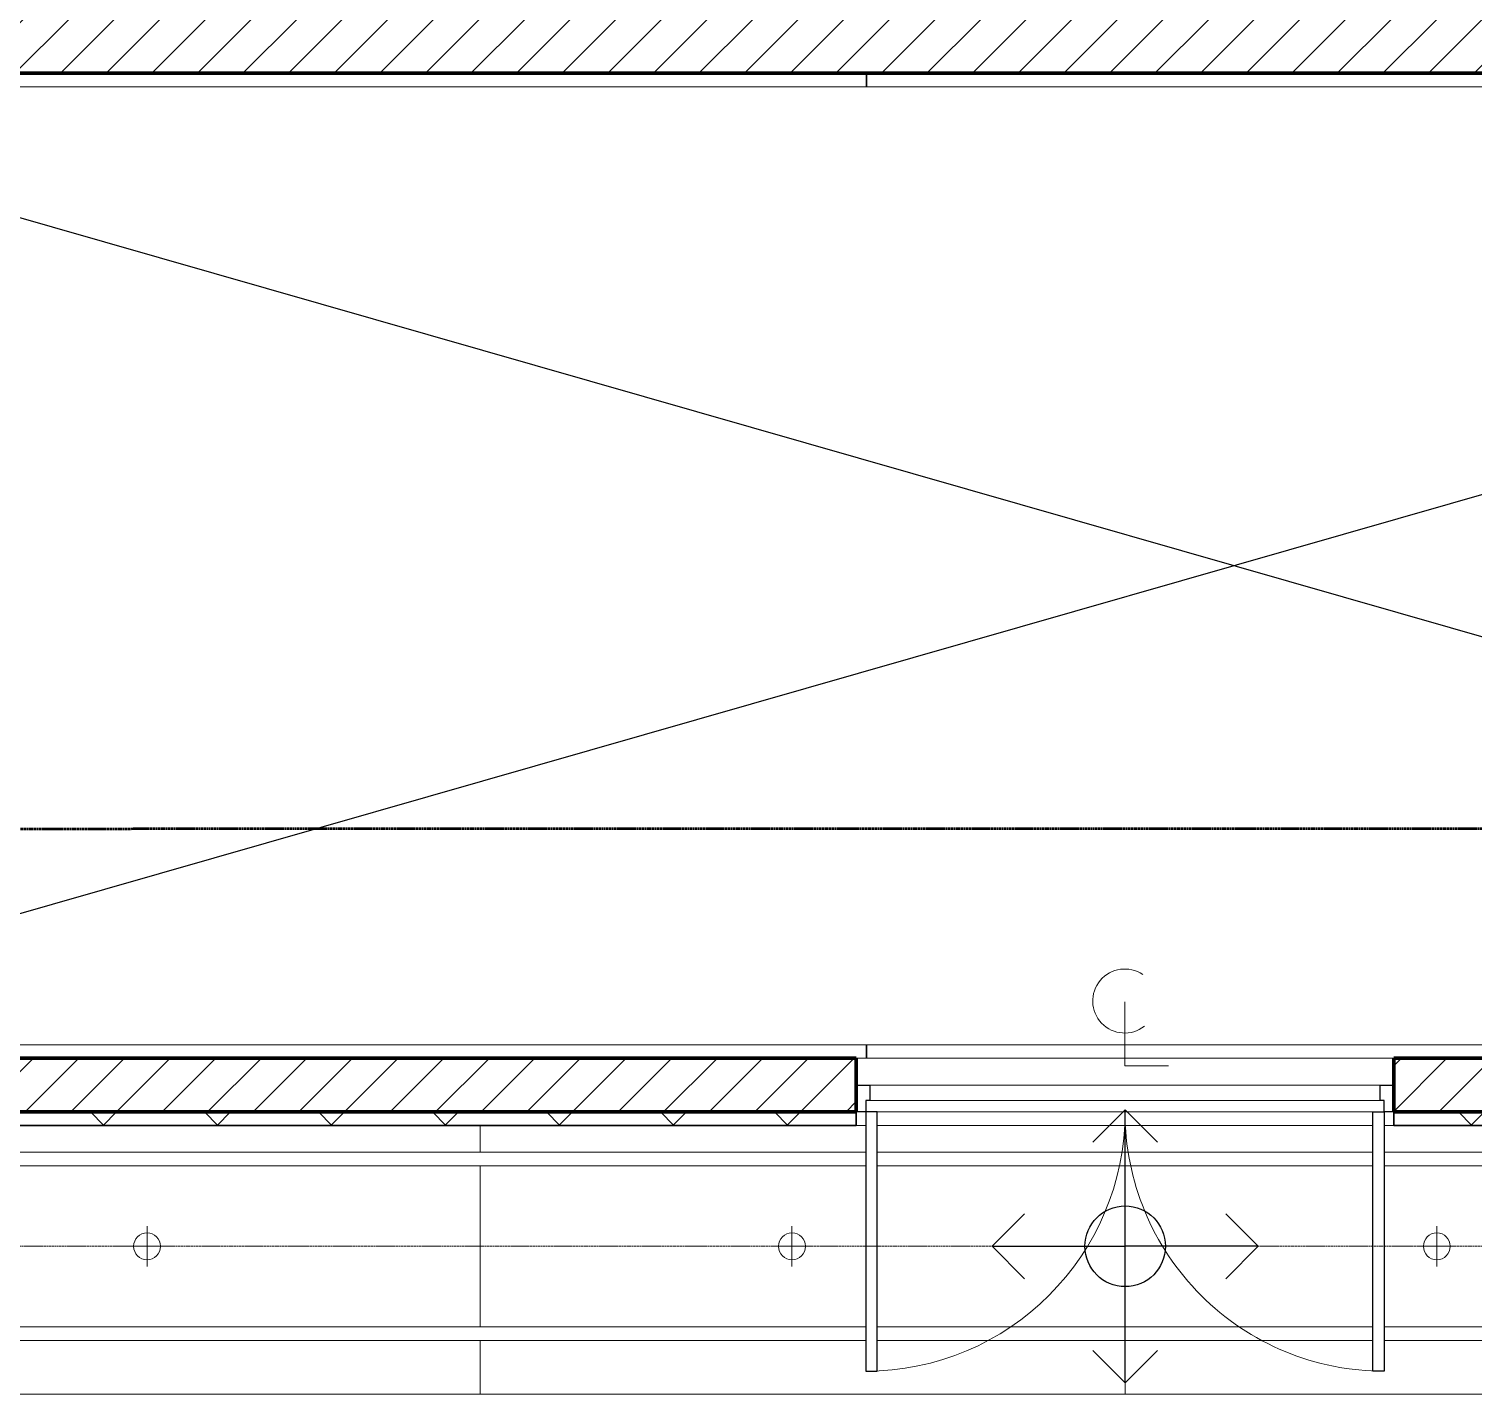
# Model space of a CAD drawing. Header units: millimetres. Extents: x -795739 to -715748, y -34378 to 22353.
# Drawn here: x -765862 to -760487, y 3029 to 8109 of the extents above; entities that cross this region are included whole.
import ezdxf
from ezdxf.xclip import XClip

# ---------------------------------------------------------------- set-up
doc = ezdxf.new("R2010")
doc.units = ezdxf.units.MM
doc.header["$XCLIPFRAME"] = 0
doc.linetypes.add('DPA_Grid _ Level 100', pattern=[10, 5.5, -1.6, 1.3, -1.6])
for name, color, linetype, lineweight in [('_ _ A-DETL-OPENING', 1, 'Continuous', 25), ('A-ANNO-NOTE', 3, 'Continuous', 25), ('A-DETL', 1, 'Continuous', 70), ('A-DETL-GENF', 2, 'Continuous', 9), ('A-DOOR', 3, 'Continuous', 25), ('A-DOOR-E', 2, 'Continuous', 25), ('A-DOOR-FRAM', 3, 'Continuous', 25), ('A-FLOR-E', 2, 'Continuous', 35), ('A-GLAZ-CURT', 2, 'Continuous', 9), ('A-WALL', 5, 'Continuous', 35), ('A-WALL-FNSH', 2, 'Continuous', 35), ('A-WALL-PATT', 1, 'Continuous', 9), ('E-LITE-EQPM', 2, 'Continuous', 9), ('G-ANNO-SECL', 3, 'Continuous', 9), ('S-GRID', 251, 'Continuous', 9), ('WALL-E', 2, 'Continuous', 9)]:
    doc.layers.add(name, color=color, linetype=linetype, lineweight=lineweight)
pattern_1 = [(45, (0, 0), (-84.852814, 84.852814), [])]

# ---------------------------------------------------------------- blocks, each defined once
blk = doc.blocks.new('DPA_DR-DB-SW - D28_2000x2550 mm-12778001-4282-01 ENLARGED LOWER PLATFORM LEVEL - REFLECTED CEILING PLAN - SHEET 3')
at = {"layer": 'A-DOOR'}
for p, q in [((-965, 1071.35), (-922, 1071.35)), ((-965, 106.35), (-965, 1071.35)), ((-922, 1071.35), (-922, 106.35)), ((922, 1071.35), (922, 106.35)), ((965, 1071.35), (922, 1071.35)), ((965, 106.35), (965, 1071.35)), ((-922, 106.35), (-965, 106.35)), ((922, 106.35), (965, 106.35))]:
    blk.add_line(p, q, dxfattribs=at)
at = {"layer": 'A-DOOR-E', "lineweight": 9}
for centre, start, end in [((-965, 106.35), 360, 90), ((965, 106.35), 90, 180)]:
    blk.add_arc(centre, 965, start, end, dxfattribs=at)
at = {"layer": 'A-DOOR-FRAM'}
for p, q in [((-1000, 106.35), (-965, 106.35)), ((-1000, 6.35), (-1000, 106.35)), ((-965, 106.35), (-965, 63.35)), ((-965, 63.35), (-950, 63.35)), ((-950, 63.35), (-950, 6.35)), ((950, 6.35), (950, 63.35)), ((950, 63.35), (965, 63.35)), ((965, 63.35), (965, 106.35)), ((965, 106.35), (1000, 106.35)), ((1000, 106.35), (1000, 6.35)), ((-950, 6.35), (-1000, 6.35)), ((1000, 6.35), (950, 6.35))]:
    blk.add_line(p, q, dxfattribs=at)
at = {"layer": 'A-DOOR-FRAM', "lineweight": 9}
for p, q in [((-1000, 106.35), (1000, 106.35)), ((-1000, 6.35), (-1000, 106.35)), ((965, 106.35), (-965, 106.35)), ((-965, 106.35), (-965, 63.35)), ((-965, 63.35), (965, 63.35)), ((950, 63.35), (-950, 63.35)), ((-950, 63.35), (-950, 6.35)), ((950, 6.35), (950, 63.35)), ((965, 63.35), (965, 106.35)), ((1000, 106.35), (1000, 6.35)), ((1000, 6.35), (-1000, 6.35)), ((-950, 6.35), (950, 6.35))]:
    blk.add_line(p, q, dxfattribs=at)
blk = doc.blocks.new('M_Centreline - Centreline-12570908-4282-01 ENLARGED LOWER PLATFORM LEVEL - REFLECTED CEILING PLAN - SHEET 3')
at = {"layer": 'A-ANNO-NOTE', "lineweight": 18}
for p, q in [((-0.011, 0.592), (-0.011, -1.789)), ((-0.011, -1.789), (1.619, -1.789))]:
    blk.add_line(p, q, dxfattribs=at)
blk.add_arc((-0.011, 0.627), 1.191, 55.7755, 308.0372, dxfattribs=at)
blk = doc.blocks.new('DPA_AN_Setting out - Center-8732820-4282-01 ENLARGED LOWER PLATFORM LEVEL - REFLECTED CEILING PLAN - SHEET 3')
at = {"layer": 'A-ANNO-NOTE'}
for p, q in [((-1.206, 3.877), (0, 5.083)), ((1.206, 3.877), (0, 5.083)), ((0, 0), (0, 5.083)), ((-3.744, 1.206), (-4.95, 0)), ((3.744, 1.206), (4.95, 0)), ((-3.744, -1.206), (-4.95, 0)), ((-4.95, 0), (0, 0)), ((4.95, 0), (0, 0)), ((3.744, -1.206), (4.95, 0)), ((0, -5.083), (0, 0)), ((-1.206, -3.877), (0, -5.083)), ((1.206, -3.877), (0, -5.083))]:
    blk.add_line(p, q, dxfattribs=at)
blk.add_circle((0, 0), 1.5, dxfattribs=at)
blk = doc.blocks.new('*U1241')
at = {"layer": '_ _ A-DETL-OPENING'}
for p, q in [((23725, 4315), (11335.1, 764.6)), ((11335.1, 4300.7), (23725, 750.2))]:
    blk.add_line(p, q, dxfattribs=at)
at = {"layer": 'A-DETL', "lineweight": 9}
for p, q in [((23725, 4315), (11335.1, 4315)), ((11335.1, 750.2), (23725, 750.2))]:
    blk.add_line(p, q, dxfattribs=at)
at = {"layer": 'S-GRID', "linetype": 'DPA_Grid _ Level 100'}
blk.add_line((57901.1, 0), (-15767.8, 0), dxfattribs=at)
blk = doc.blocks.new('System Panel - DPA-AR_Metal Ceiling Rectangular Panel-V29-4282-01 ENLARGED LOWER PLATFORM LEVEL - REFLECTED CEILING PLAN - SHEET 3')
at = {"layer": 'A-GLAZ-CURT'}
for p, q in [((-766307.4, 4079), (-766307.4, 3929)), ((-766307.4, 3929), (-766307.4, 4079)), ((-764182.4, 3929), (-764182.4, 4029)), ((-764182.4, 4029), (-764182.4, 3929)), ((-766307.4, 3929), (-764182.4, 3929)), ((-764182.4, 3929), (-766307.4, 3929))]:
    blk.add_line(p, q, dxfattribs=at)
blk = doc.blocks.new('System Panel - DPA-AR_Metal Ceiling Rectangular Panel-V30-4282-01 ENLARGED LOWER PLATFORM LEVEL - REFLECTED CEILING PLAN - SHEET 3')
at = {"layer": 'A-GLAZ-CURT'}
for p, q in [((-764182.4, 4029), (-764182.4, 3929)), ((-764182.4, 3929), (-764182.4, 4029)), ((-761782.4, 3929), (-761782.4, 4029)), ((-761782.4, 4029), (-761782.4, 3929)), ((-764182.4, 3929), (-762747.4, 3929)), ((-762747.4, 3929), (-764182.4, 3929)), ((-762704.4, 3929), (-761782.4, 3929)), ((-761782.4, 3929), (-762704.4, 3929))]:
    blk.add_line(p, q, dxfattribs=at)
blk = doc.blocks.new('System Panel - DPA-AR_Metal Ceiling Rectangular Panel-V31-4282-01 ENLARGED LOWER PLATFORM LEVEL - REFLECTED CEILING PLAN - SHEET 3')
at = {"layer": 'A-GLAZ-CURT'}
for p, q in [((-761782.4, 4029), (-761782.4, 3929)), ((-761782.4, 3929), (-761782.4, 4029)), ((-759382.4, 3929), (-759382.4, 4029)), ((-759382.4, 4029), (-759382.4, 3929)), ((-761782.4, 3929), (-760860.4, 3929)), ((-760860.4, 3929), (-761782.4, 3929)), ((-760817.4, 3929), (-759382.4, 3929)), ((-759382.4, 3929), (-760817.4, 3929))]:
    blk.add_line(p, q, dxfattribs=at)
blk = doc.blocks.new('System Panel - DPA-AR_Metal Ceiling Rectangular Panel-V18-4282-01 ENLARGED LOWER PLATFORM LEVEL - REFLECTED CEILING PLAN - SHEET 3')
at = {"layer": 'A-GLAZ-CURT'}
for p, q in [((-780057.4, 4129), (-782182.4, 4129)), ((-782182.4, 4129), (-782182.4, 3929)), ((-782182.4, 3929), (-782182.4, 4129)), ((-782182.4, 4129), (-780057.4, 4129)), ((-780057.4, 3929), (-780057.4, 4129)), ((-780057.4, 4129), (-780057.4, 3929)), ((-782182.4, 3929), (-780057.4, 3929)), ((-780057.4, 3929), (-782182.4, 3929))]:
    blk.add_line(p, q, dxfattribs=at)
blk = doc.blocks.new('System Panel - DPA-AR_Metal Ceiling Rectangular Panel-V33-4282-01 ENLARGED LOWER PLATFORM LEVEL - REFLECTED CEILING PLAN - SHEET 3')
at = {"layer": 'A-GLAZ-CURT'}
for p, q in [((-762747.4, 3229), (-764182.4, 3229)), ((-764182.4, 3229), (-764182.4, 3029)), ((-764182.4, 3029), (-764182.4, 3229)), ((-764182.4, 3229), (-762747.4, 3229)), ((-761782.4, 3229), (-762704.4, 3229)), ((-762704.4, 3229), (-761782.4, 3229)), ((-761782.4, 3029), (-761782.4, 3229)), ((-761782.4, 3229), (-761782.4, 3029)), ((-764182.4, 3029), (-761782.4, 3029)), ((-761782.4, 3029), (-764182.4, 3029))]:
    blk.add_line(p, q, dxfattribs=at)
blk = doc.blocks.new('System Panel - DPA-AR_Metal Ceiling Rectangular Panel-V34-4282-01 ENLARGED LOWER PLATFORM LEVEL - REFLECTED CEILING PLAN - SHEET 3')
at = {"layer": 'A-GLAZ-CURT'}
for p, q in [((-760860.4, 3229), (-761782.4, 3229)), ((-761782.4, 3229), (-761782.4, 3029)), ((-761782.4, 3029), (-761782.4, 3229)), ((-761782.4, 3229), (-760860.4, 3229)), ((-759382.4, 3229), (-760817.4, 3229)), ((-760817.4, 3229), (-759382.4, 3229)), ((-759382.4, 3029), (-759382.4, 3229)), ((-759382.4, 3229), (-759382.4, 3029)), ((-761782.4, 3029), (-759382.4, 3029)), ((-759382.4, 3029), (-761782.4, 3029))]:
    blk.add_line(p, q, dxfattribs=at)
blk = doc.blocks.new('System Panel - DPA-AR_Metal Ceiling Rectangular Panel-V22-4282-01 ENLARGED LOWER PLATFORM LEVEL - REFLECTED CEILING PLAN - SHEET 3')
at = {"layer": 'A-GLAZ-CURT'}
for p, q in [((-780057.4, 3879), (-782182.4, 3879)), ((-782182.4, 3879), (-782182.4, 3279)), ((-782182.4, 3279), (-782182.4, 3879)), ((-782182.4, 3879), (-780057.4, 3879)), ((-780057.4, 3279), (-780057.4, 3879)), ((-780057.4, 3879), (-780057.4, 3279)), ((-782182.4, 3279), (-780057.4, 3279)), ((-780057.4, 3279), (-782182.4, 3279))]:
    blk.add_line(p, q, dxfattribs=at)
blk = doc.blocks.new('System Panel - DPA-AR_Metal Ceiling Rectangular Panel-V35-4282-01 ENLARGED LOWER PLATFORM LEVEL - REFLECTED CEILING PLAN - SHEET 3')
at = {"layer": 'A-GLAZ-CURT'}
for p, q in [((-762747.4, 3879), (-764182.4, 3879)), ((-764182.4, 3879), (-764182.4, 3279)), ((-764182.4, 3279), (-764182.4, 3879)), ((-764182.4, 3879), (-762747.4, 3879)), ((-761782.4, 3879), (-762704.4, 3879)), ((-762704.4, 3879), (-761782.4, 3879)), ((-761782.4, 3279), (-761782.4, 3879)), ((-761782.4, 3879), (-761782.4, 3279)), ((-764182.4, 3279), (-762747.4, 3279)), ((-762747.4, 3279), (-764182.4, 3279)), ((-762704.4, 3279), (-761782.4, 3279)), ((-761782.4, 3279), (-762704.4, 3279))]:
    blk.add_line(p, q, dxfattribs=at)
blk = doc.blocks.new('System Panel - DPA-AR_Metal Ceiling Rectangular Panel-V36-4282-01 ENLARGED LOWER PLATFORM LEVEL - REFLECTED CEILING PLAN - SHEET 3')
at = {"layer": 'A-GLAZ-CURT'}
for p, q in [((-760860.4, 3879), (-761782.4, 3879)), ((-761782.4, 3879), (-761782.4, 3279)), ((-761782.4, 3279), (-761782.4, 3879)), ((-761782.4, 3879), (-760860.4, 3879)), ((-759382.4, 3879), (-760817.4, 3879)), ((-760817.4, 3879), (-759382.4, 3879)), ((-759382.4, 3279), (-759382.4, 3879)), ((-759382.4, 3879), (-759382.4, 3279)), ((-761782.4, 3279), (-760860.4, 3279)), ((-760860.4, 3279), (-761782.4, 3279)), ((-760817.4, 3279), (-759382.4, 3279)), ((-759382.4, 3279), (-760817.4, 3279))]:
    blk.add_line(p, q, dxfattribs=at)
blk = doc.blocks.new('*U553')
at = {"layer": 'A-GLAZ-CURT'}
for name, p in [('System Panel - DPA-AR_Metal Ceiling Rectangular Panel-V29-4282-01 ENLARGED LOWER PLATFORM LEVEL - REFLECTED CEILING PLAN - SHEET 3', (778882.4, -3579)), ('System Panel - DPA-AR_Metal Ceiling Rectangular Panel-V30-4282-01 ENLARGED LOWER PLATFORM LEVEL - REFLECTED CEILING PLAN - SHEET 3', (778882.4, -3579)), ('System Panel - DPA-AR_Metal Ceiling Rectangular Panel-V31-4282-01 ENLARGED LOWER PLATFORM LEVEL - REFLECTED CEILING PLAN - SHEET 3', (778882.4, -3579)), ('System Panel - DPA-AR_Metal Ceiling Rectangular Panel-V22-4282-01 ENLARGED LOWER PLATFORM LEVEL - REFLECTED CEILING PLAN - SHEET 3', (794757.4, -3579)), ('System Panel - DPA-AR_Metal Ceiling Rectangular Panel-V35-4282-01 ENLARGED LOWER PLATFORM LEVEL - REFLECTED CEILING PLAN - SHEET 3', (778882.4, -3579)), ('System Panel - DPA-AR_Metal Ceiling Rectangular Panel-V36-4282-01 ENLARGED LOWER PLATFORM LEVEL - REFLECTED CEILING PLAN - SHEET 3', (778882.4, -3579)), ('System Panel - DPA-AR_Metal Ceiling Rectangular Panel-V18-4282-01 ENLARGED LOWER PLATFORM LEVEL - REFLECTED CEILING PLAN - SHEET 3', (794757.4, -4479)), ('System Panel - DPA-AR_Metal Ceiling Rectangular Panel-V33-4282-01 ENLARGED LOWER PLATFORM LEVEL - REFLECTED CEILING PLAN - SHEET 3', (778882.4, -3579)), ('System Panel - DPA-AR_Metal Ceiling Rectangular Panel-V34-4282-01 ENLARGED LOWER PLATFORM LEVEL - REFLECTED CEILING PLAN - SHEET 3', (778882.4, -3579))]:
    blk.add_blockref(name, p, dxfattribs=at)
blk = doc.blocks.new('DPA_DR-DB-SW - D28_2000x2550 mm-12778001-4180-01 LOWER PLATFORM LEVEL - REFLECTED CEILING PLAN')
at = {"layer": 'A-DOOR'}
for p, q in [((-965, 1071.35), (-922, 1071.35)), ((-965, 106.35), (-965, 1071.35)), ((-922, 1071.35), (-922, 106.35)), ((922, 1071.35), (922, 106.35)), ((965, 1071.35), (922, 1071.35)), ((965, 106.35), (965, 1071.35)), ((-922, 106.35), (-965, 106.35)), ((922, 106.35), (965, 106.35))]:
    blk.add_line(p, q, dxfattribs=at)
at = {"layer": 'A-DOOR-E', "lineweight": 9}
for centre, start, end in [((-965, 106.35), 360, 90), ((965, 106.35), 90, 180)]:
    blk.add_arc(centre, 965, start, end, dxfattribs=at)
at = {"layer": 'A-DOOR-FRAM'}
for p, q in [((-1000, 106.35), (-965, 106.35)), ((-1000, 6.35), (-1000, 106.35)), ((-965, 106.35), (-965, 63.35)), ((-965, 63.35), (-950, 63.35)), ((-950, 63.35), (-950, 6.35)), ((950, 6.35), (950, 63.35)), ((950, 63.35), (965, 63.35)), ((965, 63.35), (965, 106.35)), ((965, 106.35), (1000, 106.35)), ((1000, 106.35), (1000, 6.35)), ((-950, 6.35), (-1000, 6.35)), ((1000, 6.35), (950, 6.35))]:
    blk.add_line(p, q, dxfattribs=at)
at = {"layer": 'A-DOOR-FRAM', "lineweight": 9}
for p, q in [((-1000, 106.35), (1000, 106.35)), ((-1000, 6.35), (-1000, 106.35)), ((965, 106.35), (-965, 106.35)), ((-965, 106.35), (-965, 63.35)), ((-965, 63.35), (965, 63.35)), ((950, 63.35), (-950, 63.35)), ((-950, 63.35), (-950, 6.35)), ((950, 6.35), (950, 63.35)), ((965, 63.35), (965, 106.35)), ((1000, 106.35), (1000, 6.35)), ((1000, 6.35), (-1000, 6.35)), ((-950, 6.35), (950, 6.35))]:
    blk.add_line(p, q, dxfattribs=at)
blk = doc.blocks.new('LGF_DL_SAA_LowPower_DL1a - LGF_DL_SAA_LowPower_DL1a-8832329-4180-01 LOWER PLATFORM LEVEL - REFLECTED CEILING PLAN')
at = {"layer": 'A-DETL-GENF'}
for p, q in [((0, 75), (0, -75)), ((72.5, 0), (-72.5, 0))]:
    blk.add_line(p, q, dxfattribs=at)
blk.add_circle((0, 0), 50, dxfattribs=at)
blk = doc.blocks.new('C-1-PP19-AR-4180-01-B_20250908-040939_EXDOWNLIGHT')
at = {"layer": 'A-DOOR-E', "rotation": 180}
blk.add_blockref('DPA_DR-DB-SW - D28_2000x2550 mm-12778001-4180-01 LOWER PLATFORM LEVEL - REFLECTED CEILING PLAN', (-17100, 606.4), dxfattribs=at)
at = {"layer": 'E-LITE-EQPM', "extrusion": (0, 0, -1), "rotation": 180}
for p in [(20739.5, 0), (18339.5, 0), (15939.5, 0)]:
    blk.add_blockref('LGF_DL_SAA_LowPower_DL1a - LGF_DL_SAA_LowPower_DL1a-8832329-4180-01 LOWER PLATFORM LEVEL - REFLECTED CEILING PLAN', p, dxfattribs=at)

msp = doc.modelspace()

# ---------------------------------------------------------------- hatches: boundary and pattern name
at = {"layer": 'A-WALL-PATT', "lineweight": 9}
h = msp.add_hatch(dxfattribs=at)
h.set_pattern_fill('FP_2', color=256, style=0, pattern_type=2)
h.set_pattern_definition(pattern_1)
h.paths.add_polyline_path([(-755057.4, 7944), (-755057.4, 8144), (-767597.4, 8144), (-767597.4, 7944), (-755731, 7944)])
h = msp.add_hatch(dxfattribs=at)
h.set_pattern_fill('FP_2', color=256, style=0, pattern_type=2)
h.set_pattern_definition(pattern_1)
h.paths.add_polyline_path([(-755731, 4079), (-755227.5, 4079), (-755227.5, 4279), (-760782.4, 4279), (-760782.4, 4079), (-757257.4, 4079)])
h.paths.add_polyline_path([(-762782.4, 4079), (-762782.4, 4279), (-767597.4, 4279), (-767597.4, 4079), (-764419.2, 4079)])
h = msp.add_hatch(dxfattribs=at)
h.set_pattern_fill('FP_3', color=256, style=0, pattern_type=2)
h.set_pattern_definition([(45, (0, 0), (-212.13203, 212.13203), []), (135, (0, 0), (-212.13203, -212.13203), [])])
h.paths.add_polyline_path([(-757257.4, 4029), (-757257.4, 4079), (-760782.4, 4079), (-760782.4, 4029), (-760075.1, 4029)])
h.paths.add_polyline_path([(-762782.4, 4029), (-762782.4, 4079), (-766307.4, 4079), (-766307.4, 4029), (-762823.1, 4029)])

# ---------------------------------------------------------------- linework, layer by layer
at = {"layer": 'A-FLOR-E'}
for p, q in [((-762743.9, 7944), (-750988.7, 7944)), ((-762743.9, 7894), (-762743.9, 7944)), ((-762743.9, 4279), (-762743.9, 4329.3))]:
    msp.add_line(p, q, dxfattribs=at)
at = {"layer": 'A-WALL', "color": 7, "lineweight": 70}
for p, q in [((-755057.4, 7944), (-767597.4, 7944)), ((-767597.4, 4279), (-762782.4, 4279)), ((-762782.4, 4279), (-762782.4, 4179)), ((-760782.4, 4179), (-760782.4, 4279)), ((-760782.4, 4279), (-755227.5, 4279)), ((-762782.4, 4179), (-762782.4, 4079)), ((-760782.4, 4079), (-760782.4, 4179)), ((-762782.4, 4079), (-766307.4, 4079)), ((-766307.4, 4079), (-762782.4, 4079)), ((-757257.4, 4079), (-760782.4, 4079)), ((-760782.4, 4079), (-757257.4, 4079))]:
    msp.add_line(p, q, dxfattribs=at)
at = {"layer": 'A-WALL-FNSH', "color": 250}
for p, q in [((-762782.4, 4079), (-762782.4, 4029)), ((-760782.4, 4029), (-760782.4, 4079)), ((-762782.4, 4029), (-766307.4, 4029)), ((-757257.4, 4029), (-760782.4, 4029))]:
    msp.add_line(p, q, dxfattribs=at)
at = {"layer": 'G-ANNO-SECL', "linetype": 'DPA_Grid _ Level 100', "lineweight": 50}
msp.add_line((-793911.1, 5128.6), (-721435.3, 5139.9), dxfattribs=at)
at = {"layer": 'WALL-E'}
for p, q in [((-762743.9, 7944), (-750988.7, 7944)), ((-756292.4, 7944), (-762743.9, 7944)), ((-752913.5, 7944), (-762743.9, 7944)), ((-762743.9, 7944), (-756292.4, 7944)), ((-762743.9, 7894), (-755157.4, 7894)), ((-756242.4, 7894), (-762743.9, 7894)), ((-762782.4, 4279), (-762782.4, 4079)), ((-760782.4, 4279), (-762782.4, 4279)), ((-760782.4, 4279), (-760782.4, 4079)), ((-762782.4, 4079), (-762782.4, 4029)), ((-760782.4, 4079), (-760782.4, 4029)), ((-762782.4, 4029), (-762747.4, 4029)), ((-762704.4, 4029), (-760860.4, 4029)), ((-760817.4, 4029), (-760782.4, 4029))]:
    msp.add_line(p, q, dxfattribs=at)

# ---------------------------------------------------------------- block references
for name in ['*U1241', '*U553']:
    msp.add_blockref(name, (-778882.4, 3579))
ref = msp.add_blockref('C-1-PP19-AR-4180-01-B_20250908-040939_EXDOWNLIGHT', (-744682.4, 3579))
XClip(ref).set_block_clipping_path([(-45801.3280238605, -9620.0077451947), (23704.0078937773, 10334.9999958097)])
at = {"layer": 'A-ANNO-NOTE', "xscale": 100, "yscale": 100, "zscale": 100}
for name, p in [('M_Centreline - Centreline-12570908-4282-01 ENLARGED LOWER PLATFORM LEVEL - REFLECTED CEILING PLAN - SHEET 3', (-761782.5, 4429)), ('DPA_AN_Setting out - Center-8732820-4282-01 ENLARGED LOWER PLATFORM LEVEL - REFLECTED CEILING PLAN - SHEET 3', (-761781.8, 3579))]:
    msp.add_blockref(name, p, dxfattribs=at)
at = {"layer": 'A-DOOR-E', "rotation": 180}
msp.add_blockref('DPA_DR-DB-SW - D28_2000x2550 mm-12778001-4282-01 ENLARGED LOWER PLATFORM LEVEL - REFLECTED CEILING PLAN - SHEET 3', (-761782.4, 4185.4), dxfattribs=at)

doc.saveas('drawing.dxf')
